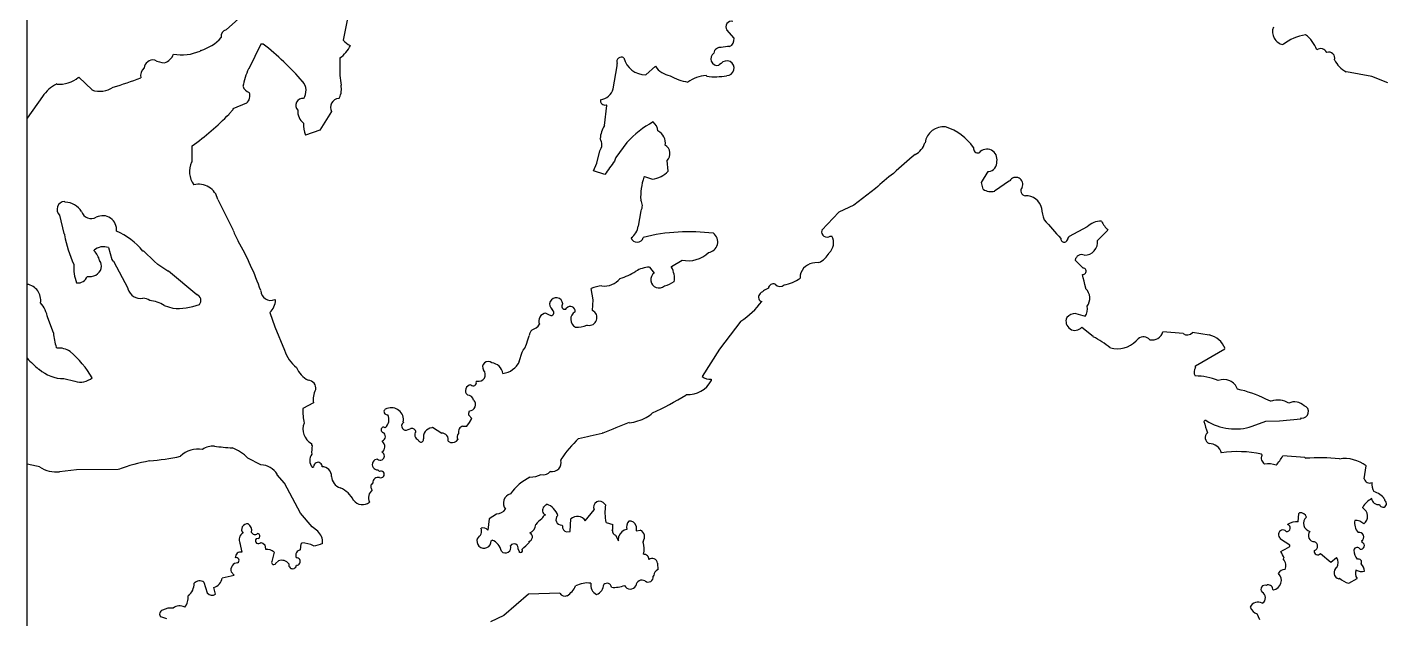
# Model space of a CAD drawing. Header units: millimetres. Extents: x -458 to 152, y -312 to 313.
# Drawn here: x -152.3 to -13.6, y -205.1 to -144.8 of the extents above; entities that cross this region are included whole.
import ezdxf

# ---------------------------------------------------------------- set-up
doc = ezdxf.new("R2010")
doc.units = ezdxf.units.MM

msp = doc.modelspace()

# ---------------------------------------------------------------- linework, layer by layer
at = {"color": 7, "linetype": 'Continuous', "lineweight": 25}
for p, q in [((-152.25, -307.5), (-152.25, 307.5)), ((-130.06, -143.38), (-131.96, -145.07)), ((-80.19, -145.91), (-80.91, -145.08)), ((-128.42, -146.53), (-129.67, -149.05)), ((-128.18, -146.52), (-128.42, -146.53)), ((-134.55, -147.16), (-134.62, -147.24)), ((-120.36, -147.94), (-120.39, -149.73)), ((-92.5, -151.07), (-92.1, -148.73)), ((-92.1, -148.55), (-92.1, -148.49)), ((-92.1, -148.61), (-92.1, -148.55)), ((-92.1, -148.67), (-92.1, -148.61)), ((-92.1, -148.73), (-92.1, -148.67)), ((-89.19, -149.66), (-88.2, -148.78)), ((-81.52, -148.52), (-81.73, -148.68)), ((-15.18, -149.82), (-17.76, -149.35)), ((-145.64, -151.2), (-147, -149.91)), ((-83.04, -149.73), (-82.96, -149.8)), ((-13.53, -150.48), (-15.18, -149.82)), ((-150.68, -151.88), (-152.25, -154.09)), ((-120.41, -151.99), (-120.49, -152.07)), ((-131.27, -153.22), (-131.67, -153.65)), ((-129.89, -152.56), (-131.27, -153.14)), ((-131.27, -153.14), (-131.27, -153.22)), ((-121.23, -153.41), (-122.42, -155.31)), ((-93.41, -154.83), (-93.15, -152.8)), ((-93.15, -152.8), (-93.23, -152.73)), ((-122.42, -155.31), (-123.89, -155.82)), ((-91.1, -156.56), (-92.23, -158.07)), ((-135.45, -156.91), (-135.48, -158.55)), ((-94.16, -158.67), (-93.88, -157.41)), ((-94.53, -159.45), (-94.16, -158.67)), ((-92.29, -158.26), (-92.37, -158.45)), ((-92.23, -158.07), (-92.29, -158.26)), ((-86.9, -159.48), (-87.01, -158.39)), ((-93.35, -159.81), (-94.53, -159.45)), ((-89.37, -160.09), (-89.3, -160.01)), ((-89.3, -160.01), (-88.51, -160.3)), ((-54.96, -160.63), (-54.29, -159.53)), ((-54.79, -161.33), (-54.96, -160.63)), ((-54.29, -159.53), (-54.22, -159.52)), ((-52.09, -160.48), (-53.62, -161.53)), ((-65.76, -161.24), (-67.97, -162.93)), ((-148.37, -162.63), (-148.45, -162.56)), ((-132.81, -162.36), (-131.25, -165.51)), ((-89.94, -165.09), (-89.67, -163.52)), ((-67.97, -162.93), (-69.51, -163.67)), ((-148.95, -163.97), (-148.51, -165.83)), ((-69.51, -163.67), (-71.25, -165.51)), ((-148.51, -165.83), (-148.43, -165.9)), ((-148.43, -165.9), (-148.43, -165.98)), ((-70.38, -166.11), (-70.3, -166.11)), ((-70.3, -166.11), (-70.22, -166.11)), ((-44.18, -165.16), (-46.02, -166.15)), ((-43.13, -166.54), (-42.07, -165.5)), ((-145.43, -167.61), (-145.43, -167.53)), ((-143.96, -167.26), (-143.62, -168.5)), ((-140.37, -167.63), (-140.45, -167.63)), ((-140.01, -167.97), (-140.37, -167.63)), ((-143.62, -168.5), (-143.54, -168.57)), ((-143.54, -168.57), (-143.46, -168.65)), ((-143.46, -168.65), (-141.98, -171.41)), ((-139.65, -168.31), (-140.01, -167.97)), ((-139.29, -168.65), (-139.65, -168.31)), ((-138.93, -168.99), (-139.29, -168.65)), ((-137.9, -169.66), (-138.93, -168.99)), ((-86.56, -169.2), (-85.49, -168.55)), ((-71.55, -168.79), (-71.94, -168.82)), ((-44.61, -169.38), (-45.41, -168.54)), ((-137.83, -169.66), (-137.9, -169.66)), ((-134.96, -172.07), (-137.83, -169.66)), ((-88.81, -169.26), (-88.33, -169.87)), ((-86.56, -169.28), (-86.56, -169.2)), ((-73.45, -170.09), (-73.45, -170.4)), ((-44.58, -170.35), (-44.67, -170)), ((-44.5, -170.7), (-44.58, -170.35)), ((-141.98, -171.41), (-141.98, -171.49)), ((-94.56, -172.61), (-94.75, -171.44)), ((-44.41, -171.04), (-44.5, -170.7)), ((-44.32, -171.39), (-44.41, -171.04)), ((-44.32, -171.47), (-44.32, -171.39)), ((-138.28, -173.17), (-137.41, -173.46)), ((-127.01, -172.56), (-126.93, -172.63)), ((-94.61, -173.7), (-94.56, -172.61)), ((-149.56, -175.97), (-150.15, -174.43)), ((-127.52, -173.89), (-127.01, -175.36)), ((-99.37, -173.96), (-99.03, -174.12)), ((-98.6, -173.76), (-98.73, -173.58)), ((-97.33, -173.54), (-97.26, -173.46)), ((-45.34, -173.99), (-44.4, -174.27)), ((-127.01, -175.36), (-126.01, -177.74)), ((-95.19, -175.19), (-95.11, -175.19)), ((-79.48, -174.76), (-81.66, -177.62)), ((-43.56, -176.35), (-44.72, -175.4)), ((-34.39, -176.02), (-36.47, -175.85)), ((-31.74, -176.19), (-33.46, -175.92)), ((-101.5, -177.54), (-101.36, -177.11)), ((-101.36, -177.11), (-101.22, -176.68)), ((-101.22, -176.68), (-101.07, -176.25)), ((-38.97, -176.57), (-39.19, -176.78)), ((-149.21, -177.52), (-149.29, -177.44)), ((-102.08, -178.88), (-101.8, -177.93)), ((-101.8, -177.93), (-101.68, -177.72)), ((-101.68, -177.72), (-101.5, -177.54)), ((-81.66, -177.62), (-83.45, -180.4)), ((-33.13, -179.34), (-30.14, -177.58)), ((-151.09, -179.67), (-151.02, -179.67)), ((-33.13, -179.41), (-33.13, -179.34)), ((-33.13, -179.49), (-33.13, -179.41)), ((-148.5, -180.61), (-147.4, -180.89)), ((-106.47, -180.95), (-106.39, -180.87)), ((-82.51, -180.68), (-82.51, -180.76)), ((-82.51, -180.76), (-82.51, -180.84)), ((-85.04, -182.23), (-85.11, -182.31)), ((-25.49, -182.94), (-25.97, -182.71)), ((-25.41, -182.94), (-25.49, -182.94)), ((-123.06, -183.11), (-124.14, -183.68)), ((-107.24, -184.14), (-107.17, -183.92)), ((-107.22, -184.37), (-107.24, -184.14)), ((-113.91, -185.04), (-113.9, -185.12)), ((-111.01, -185.66), (-110.93, -185.58)), ((-110.93, -185.58), (-109.98, -186.18)), ((-107.83, -185.49), (-107.44, -185.49)), ((-107.44, -185.49), (-107.15, -185.11)), ((-106.91, -184.69), (-107.22, -184.37)), ((-107.15, -185.11), (-106.91, -184.69)), ((-27.36, -185.48), (-25.98, -184.98)), ((-25.98, -184.98), (-24.58, -184.94)), ((-24.58, -184.94), (-22.4, -184.72)), ((-22.4, -184.72), (-22.33, -184.64)), ((-116.03, -187.04), (-116.03, -186.96)), ((-113.42, -185.8), (-113.21, -185.76)), ((-109.34, -187.02), (-109.11, -187.13)), ((-93.56, -186.2), (-93.64, -186.2)), ((-123.26, -187.24), (-123.26, -187.39)), ((-123.26, -187.39), (-123.18, -187.47)), ((-26.35, -188.41), (-26.43, -188.34)), ((-21.98, -188.68), (-24.25, -188.51)), ((-142.96, -189.88), (-147.23, -189.92)), ((-128.42, -189.4), (-129.76, -188.74)), ((-123.2, -189.65), (-123.12, -189.65)), ((-123.12, -189.65), (-123.04, -189.57)), ((-97.85, -188.88), (-97.85, -188.96)), ((-21.9, -188.76), (-21.98, -188.68)), ((-15.93, -190.85), (-15.74, -189.52)), ((-147.23, -189.92), (-148.94, -190.12)), ((-126.75, -190.45), (-126.76, -190.37)), ((-126.03, -191.28), (-126.75, -190.45)), ((-124.39, -194.35), (-126.03, -191.28)), ((-116.42, -190.01), (-116.5, -189.93)), ((-116.34, -190.09), (-116.42, -190.01)), ((-99.54, -193.68), (-99.36, -193.51)), ((-99.36, -193.51), (-99.28, -193.43)), ((-95.35, -195.12), (-94.44, -194)), ((-93.37, -193.43), (-93.29, -193.5)), ((-16.09, -193.81), (-16.09, -193.73)), ((-13.85, -192.97), (-13.85, -192.9)), ((-13.85, -193.05), (-13.85, -192.97)), ((-123.19, -195.72), (-124.39, -194.35)), ((-105.16, -194.92), (-105.28, -196.09)), ((-104.39, -194.43), (-105.16, -194.92)), ((-96.88, -196.22), (-96.83, -194.92)), ((-93.24, -195.29), (-92.53, -195.51)), ((-22.66, -195.24), (-22.61, -194.38)), ((-22.61, -194.38), (-22.53, -194.3)), ((-122.63, -196.17), (-123.19, -195.72)), ((-97.74, -195.57), (-97.67, -195.65)), ((-97.26, -196.24), (-96.88, -196.22)), ((-92.27, -196.59), (-91.97, -197.15)), ((-91.97, -197.15), (-91.92, -196.69)), ((-90.17, -195.67), (-90.18, -196.14)), ((-90.18, -196.14), (-89.74, -196.07)), ((-130.35, -198.33), (-130.53, -197.4)), ((-128.67, -196.93), (-128.91, -196.96)), ((-128.43, -197.34), (-128.21, -197.41)), ((-128.21, -197.41), (-128.03, -197.57)), ((-128.03, -197.57), (-127.95, -198.03)), ((-124.37, -198.09), (-124.31, -197.46)), ((-124.31, -197.46), (-124.23, -197.38)), ((-104.94, -197.17), (-104.86, -197.09)), ((-102.19, -198.03), (-102.11, -198.24)), ((-101.04, -197.29), (-101.12, -197.22)), ((-89.45, -197.21), (-89.45, -197.29)), ((-24.48, -197), (-24.48, -196.92)), ((-23.53, -197.59), (-24.48, -197)), ((-24.45, -198.24), (-24.22, -198.12)), ((-24.22, -198.12), (-23.99, -198)), ((-23.99, -198), (-23.76, -197.87)), ((-23.76, -197.87), (-23.53, -197.75)), ((-23.53, -197.67), (-23.53, -197.59)), ((-23.53, -197.75), (-23.53, -197.67)), ((-16.15, -197.24), (-16.23, -197.16)), ((-16.15, -197.32), (-16.15, -197.24)), ((-127.08, -198.32), (-127.31, -199.27)), ((-126.92, -199.46), (-126.64, -199.19)), ((-87.99, -199.43), (-87.97, -200.13)), ((-24.19, -199.01), (-24.12, -198.93)), ((-20.4, -198.44), (-19.36, -199.35)), ((-19.36, -199.35), (-18.75, -198.87)), ((-132.38, -200.95), (-131.14, -200.68)), ((-131.14, -200.68), (-131.44, -200.33)), ((-88.35, -200.68), (-88.42, -200.76)), ((-18.53, -201.04), (-18.46, -200.96)), ((-17.51, -201.48), (-16.67, -200.99)), ((-134.24, -201.39), (-133.9, -202.47)), ((-133.04, -202.6), (-133.21, -201.91)), ((-25.28, -202.08), (-25.2, -202.15)), ((-101.13, -202.59), (-103.64, -204.76)), ((-97.95, -202.5), (-101.13, -202.59)), ((-138.03, -205.11), (-138.64, -204.92)), ((-103.64, -204.76), (-105.02, -205.42)), ((-26.72, -204.92), (-26.84, -204.61)), ((-26.59, -205.23), (-26.72, -204.92))]:
    msp.add_line(p, q, dxfattribs=at)
for centre, radius, start, end in [((-11.44, -166.44), 110.47, 167.9615, 169.41), ((-131.8, -145.74), 0.695, 103.459, 189.6675), ((-80.44, -144.76), 0.567, 76.7207, 214.3544), ((-23.98, -145.28), 1.31, 158.9255, 259.3039), ((-135.65, -143.12), 4.19, 285.2729, 319.1529), ((-149.22, -172.69), 33.58, 41.763, 51.2045), ((-122.19, -145.35), 3.17, 305.2389, 335.5103), ((-118.62, -144.97), 1.83, 219.6627, 247.71), ((-81.6, -147.52), 0.651, 79.7065, 173.393), ((-80.76, -149.39), 2.61, 87.2704, 106.2358), ((-81.02, -146.04), 0.839, 297.4208, 8.4652), ((-20.93, -151.01), 5.53, 100.2162, 126.5079), ((-24.12, -148.39), 3.58, 21.1505, 51.9499), ((-139.4, -149.08), 0.941, 81.7617, 172.4308), ((-138.18, -146.2), 2.23, 240.7174, 268.1925), ((-138.75, -147), 1.52, 289.3658, 338.7731), ((-136.5, -142.79), 4.83, 260.0352, 292.8859), ((-91.68, -148.31), 0.461, 55.3705, 203.4932), ((-89.2, -147.38), 2.28, 194.011, 270.3113), ((-81.88, -148.02), 0.68, 122.5242, 282.529), ((-80.93, -148.99), 0.753, 269.58, 140.799), ((-20.4, -147.7), 0.713, 26.5197, 122.3908), ((-19.55, -147.96), 0.615, 343.1357, 109.9913), ((-16.55, -146.94), 2.7, 206.2781, 243.1465), ((-139.53, -149.79), 1.16, 134.0009, 188.8668), ((-122.98, -152.17), 7.39, 155.0165, 169.7496), ((-86.32, -147.51), 2.27, 213.9792, 260.3773), ((-147.7, -153.77), 3.53, 115.7769, 147.547), ((-148.94, -147.59), 3.02, 264.2222, 309.7438), ((-144.84, -148.99), 2.35, 249.8988, 305.4542), ((-151.63, -121.91), 30.12, 285.7111, 291.3225), ((-129.36, -150.56), 0.935, 198.4805, 254.6441), ((-125.31, -151.28), 1.49, 327.1759, 40.1069), ((-122.12, -151.13), 1.91, 333.3873, 12.5333), ((-73.21, -143.54), 47.58, 187.4742, 188.6767), ((-94.05, -150.6), 1.62, 279.1524, 342.9171), ((-84.17, -145.55), 4.9, 238.8835, 261.4967), ((-82.87, -153.07), 3.34, 92.8848, 127.1058), ((-82.13, -143.24), 6.62, 262.7667, 280.3499), ((-130.57, -151.8), 1.02, 311.9234, 19.3037), ((-124.19, -152.76), 0.687, 79.3795, 227.6101), ((-120.39, -153), 0.936, 96.0833, 206.1174), ((-93.36, -152.3), 0.444, 166.3061, 286.8042), ((-152.24, -133.64), 28.7, 305.8148, 315.7885), ((-123.23, -153.42), 1.43, 173.9394, 233.9315), ((-121.5, -154.82), 2.58, 174.6414, 202.736), ((-90.95, -156.36), 2.89, 148.0873, 176.1505), ((-83.8, -163.11), 9.81, 118.2096, 138.1256), ((-89.29, -155.51), 1.35, 5.4192, 50.8279), ((-58.86, -156.83), 1.87, 82.5388, 172.4911), ((-60.26, -160.2), 5.48, 34.8076, 72.5643), ((-94.76, -156.76), 1.1, 323.4023, 32.5735), ((-88.58, -156.62), 1.39, 350.9719, 62.8385), ((-62.72, -155.92), 2.11, 297.8204, 341.5486), ((-87.7, -157.69), 0.982, 314.5107, 60.0381), ((-42.81, -181.64), 30.45, 128.4172, 133.9295), ((-55.33, -157.18), 0.443, 166.3065, 286.8189), ((-54.41, -158.28), 1.04, 348.3973, 139.6144), ((-133.34, -159.52), 2.36, 155.6294, 215.1194), ((-72.65, -173.69), 24.92, 142.2973, 146.1602), ((-54.32, -158.59), 0.935, 276.2061, 6.4351), ((-83.57, -162.09), 6.14, 160.9866, 183.2088), ((-88.85, -157.65), 2.68, 277.279, 316.7707), ((-49.98, -178.24), 23.2, 126.9845, 132.8677), ((-51.46, -160.82), 0.714, 333.2339, 151.1669), ((-134.76, -162.81), 2, 12.9214, 104.5416), ((-53.93, -159.87), 1.69, 239.6952, 280.802), ((-50.41, -161.47), 0.529, 142.0883, 261.0084), ((-50.38, -163.58), 1.59, 11.2843, 93.8555), ((-148.38, -163.38), 0.824, 94.5387, 226.0821), ((-148.5, -164.78), 2.15, 33.245, 86.3554), ((-90.56, -163), 1.03, 329.6796, 33.4377), ((-44.95, -162.99), 3.89, 184.062, 201.6808), ((-145.72, -163.28), 1.04, 198.0208, 299.4302), ((-144.55, -165.43), 1.41, 353.0968, 117.7128), ((79.28, -52.66), 169.81, 221.1623, 222.0192), ((-42.81, -166.47), 1.89, 87.1682, 136.407), ((-39.47, -162.97), 3.62, 206.3462, 224.1577), ((-136.38, -163.87), 12.24, 189.9114, 204.7108), ((-146, -172.21), 7.2, 39.5392, 66.674), ((-125.14, -163.33), 6.49, 199.6659, 210.5225), ((-91.62, -164.86), 1.69, 303.4208, 352.327), ((-90.07, -166.08), 0.646, 197.272, 345.8508), ((-84.77, -184.32), 18.67, 82.3747, 104.4816), ((-82.95, -166.69), 1.1, 278.7746, 53.0656), ((-70.7, -165.65), 0.565, 166.0845, 304.9854), ((-71.42, -166.8), 1.38, 312.3308, 30.1814), ((-46.52, -166.37), 0.354, 172.7477, 342.1408), ((-45.74, -166.49), 0.447, 129.5139, 178.375), ((-144.46, -168.69), 1.51, 70.8645, 130.2042), ((-146.76, -169.04), 1.95, 12.7673, 46.9607), ((-158.17, -182.15), 31.53, 19.4389, 29.5082), ((-44.43, -166.73), 1.31, 267.6721, 8.4283), ((-143.63, -169.35), 3.88, 174.6509, 202.7219), ((-145.61, -169.16), 0.933, 345.9991, 36.6876), ((-84.87, -165.61), 3, 258.0843, 313.8771), ((-71.87, -170.43), 1.61, 92.2785, 167.8036), ((-72.55, -166.61), 2.4, 294.758, 329.5667), ((-44.74, -168.66), 0.676, 66.9676, 170.1793), ((-147.03, -169.94), 0.932, 259.0266, 343.585), ((-145.88, -168.97), 1.26, 258.3761, 340.3394), ((-93.42, -169.13), 2.07, 263.2762, 320.9614), ((-94.24, -163.06), 7.76, 288.1851, 301.3325), ((-88.68, -172.18), 2.92, 92.6841, 121.4854), ((-87.85, -170.55), 0.835, 124.7769, 313.154), ((-88.63, -170.42), 2.37, 352.1045, 28.9669), ((-75.93, -166.69), 4.46, 281.1032, 303.7297), ((-44.6, -169.69), 0.316, 256.7336, 92.1398), ((-152.49, -172.62), 1.62, 350.0311, 81.6503), ((-140.69, -171.11), 1.34, 196.361, 279.8659), ((-127.43, -171.64), 1.01, 181.2443, 294.4984), ((-93.25, -175.25), 4.09, 95.8302, 111.4709), ((-87.89, -168.28), 2.94, 281.9906, 303.2044), ((-75.77, -173.69), 2.45, 112.0081, 138.4875), ((-76.18, -171.49), 0.513, 69.2745, 171.9661), ((-75.51, -170.57), 0.662, 221.8065, 311.787), ((-45.23, -172.43), 1.32, 321.4604, 46.6458), ((-153.54, -175.12), 3.46, 11.5222, 40.0501), ((-140.44, -173.51), 1.08, 50.9457, 90.8151), ((-140.03, -175.91), 3.25, 57.3002, 85.3728), ((-136.92, -167.16), 6.32, 265.5592, 290.6023), ((-135.17, -172.66), 0.628, 318.7919, 70.3095), ((-128.72, -172.56), 1.79, 312.1681, 357.8255), ((-98.32, -173.05), 0.666, 4.2894, 231.9672), ((-97.43, -173.23), 0.323, 135.3651, 287.2506), ((-96.87, -173.75), 0.484, 350.9194, 143.3192), ((-83.64, -168.23), 7.74, 302.4564, 324.1885), ((-77.25, -172.33), 0.444, 143.6957, 256.2973), ((-45.31, -173.56), 1.16, 322.0155, 15.1148), ((-99.3, -174.75), 0.796, 95.0305, 205.2664), ((-98.84, -173.91), 0.282, 226.0179, 34.4524), ((-95.96, -174.59), 0.882, 119.6291, 243.4929), ((-94.96, -174.41), 0.795, 258.974, 63.6987), ((-45.42, -174.78), 0.928, 155.7221, 318.4726), ((-45.34, -175.22), 1.23, 89.9548, 138.4156), ((-143.26, -175.56), 6.32, 183.7309, 197.3374), ((-100.12, -176.35), 0.958, 133.2912, 173.6778), ((-101.24, -174.23), 1.5, 288.1232, 324.9798), ((-96.1, -173.25), 2.14, 263.2133, 295.0954), ((-37.54, -175.6), 1.09, 256.3297, 346.8768), ((-33.98, -175.51), 0.662, 231.3264, 321.3194), ((-51.69, -190.91), 16.67, 53.7125, 60.8373), ((-41.08, -174.96), 2.62, 253.535, 316.0666), ((-38.43, -177.22), 0.843, 41.4248, 130.0612), ((-32.15, -178.28), 2.14, 19.3751, 78.8351), ((-134.44, -161.2), 24.87, 224.2558, 227.9543), ((-149.02, -179.5), 1.99, 54.9469, 95.4008), ((-154.64, -185.88), 10.49, 30.6503, 49.7913), ((-122.57, -176.66), 3.61, 197.4572, 231.8917), ((-148.56, -176.94), 3.68, 228.0111, 270.8903), ((-122.53, -178.59), 2.44, 201.8284, 244.1297), ((-106.22, -180.22), 0.674, 254.9098, 42.7442), ((-105.27, -179.44), 0.556, 47.182, 214.5168), ((-104.98, -180.27), 1.24, 7.6135, 85.657), ((-104.01, -177.99), 2.13, 276.9219, 335.228), ((-32.41, -179.97), 0.866, 146.6205, 206.114), ((-146.83, -179.12), 1.86, 252.2229, 310.6266), ((-123.64, -181.6), 0.816, 349.1477, 86.5916), ((-106.99, -181.85), 0.582, 92.0237, 229.03), ((-106.78, -181.04), 0.323, 225.3491, 17.2595), ((-84.82, -179.63), 2.61, 265.2604, 332.3735), ((-82.64, -179.42), 1.27, 230.2838, 275.9685), ((-33.26, -186.72), 6.37, 67.5863, 89.2684), ((-30.25, -182.17), 1.46, 18.4289, 113.41), ((-120.87, -182.78), 2.22, 152.6715, 188.5905), ((-107.4, -182.98), 0.683, 13.1303, 87.6143), ((-107.18, -183.28), 0.643, 271.2006, 45.5235), ((-99.18, -160.05), 26.33, 293.9598, 302.2938), ((-31.1, -192.85), 11.36, 63.2029, 78.6813), ((-24.71, -184.98), 2.16, 59.383, 108.8772), ((-117.45, -183.89), 6.7, 178.2242, 190.9158), ((-115.56, -184), 0.316, 92.3238, 285.0449), ((-116.46, -184.8), 1.09, 309.9721, 26.6709), ((-115.12, -184.83), 1.23, 350.0163, 111.907), ((-89.92, -182.83), 1.92, 293.6166, 318.1784), ((-23.03, -184.41), 1.41, 46, 114.4998), ((-22.27, -184), 0.646, 264.6426, 70.4092), ((-122.47, -185.77), 1.67, 158.3426, 241.6549), ((-115.91, -185.85), 0.265, 54.4897, 255.4901), ((-113.66, -185.46), 0.421, 126.2553, 304.2376), ((-113.02, -186.1), 0.39, 12.2414, 119.0958), ((-110.93, -186.58), 0.926, 94.9973, 191.8118), ((-107.71, -186.06), 0.583, 101.7019, 194.6599), ((-75.03, -228.32), 46.02, 110.1298, 113.7466), ((-91.29, -180.6), 4.54, 275.3328, 298.2104), ((-32.12, -185.07), 0.174, 65.0192, 154.9704), ((-14.75, -180.43), 18.11, 194.5843, 198.4059), ((-29.09, -180.19), 5.57, 237.9481, 288.1132), ((-116.47, -187.57), 0.684, 304.5425, 50.4105), ((-116.21, -186.52), 0.475, 291.7125, 61.0193), ((-112.19, -186.34), 0.554, 143.6859, 249.9386), ((-112.11, -186.82), 0.275, 189.1516, 10.234), ((-109.99, -186.85), 0.67, 345.4583, 89.716), ((-108.93, -186.44), 0.715, 255.5599, 326.9098), ((-107.94, -186.56), 0.482, 133.8396, 215.0569), ((-87.98, -195.35), 11.79, 133.086, 146.7692), ((-116.94, -86.9), 101.99, 281.8236, 283.2034), ((-31.51, -186.64), 0.643, 130.9503, 248.423), ((-134.85, -190.29), 2.49, 78.9142, 135.0505), ((-133.27, -189.4), 1.9, 86.8332, 125.3954), ((-129.28, -158.75), 29.02, 262.2985, 265.9194), ((-132.81, -191.64), 4.21, 43.5439, 69.5927), ((-122.4, -188.97), 1.05, 142.5671, 220.5493), ((-120.63, -188.06), 2.62, 166.9326, 185.8051), ((-116.26, -188.52), 0.424, 230.9753, 64.7742), ((-31.83, -188.65), 1.42, 17.9668, 86.9717), ((-28.77, -198.74), 10.67, 77.3124, 99.2054), ((-25.73, -188.74), 0.703, 152.4347, 238.7649), ((-29.03, -185.84), 5.48, 318.5839, 330.8056), ((-163.38, -243.46), 55.24, 77.028, 78.3786), ((-149.3, -187.13), 3.01, 236.1091, 276.8755), ((-136.04, -208.97), 20.3, 100.6306, 109.9044), ((-142.6, -159.39), 29.76, 275.4205, 281.6091), ((-128.55, -191.55), 2.15, 33.2378, 86.3647), ((-122.61, -189.59), 0.43, 356.0497, 176.6849), ((-122.16, -190.55), 0.932, 356.6676, 91.8735), ((-116.52, -189.39), 0.545, 90.9392, 272.1686), ((-98.71, -189.21), 0.894, 257.0724, 16.0482), ((-25.72, -191.45), 2.14, 68.0108, 99.9206), ((-20.53, -207.63), 18.93, 83.7665, 94.1528), ((-17.92, -192.35), 3.57, 52.2746, 98.9552), ((-119.96, -190.54), 1.27, 183.1158, 252.5107), ((-116.82, -191.64), 0.412, 116.5393, 233.8877), ((-116.46, -191.24), 0.548, 75.4718, 183.4094), ((-116.19, -190.39), 0.34, 247.9315, 115.1832), ((-98.44, -195.67), 5.61, 117.0926, 143.8804), ((-101.27, -186.81), 3.88, 274.0552, 291.6908), ((-99.62, -189.55), 0.887, 256.3005, 323.6897), ((-15.39, -190.72), 0.557, 193.6529, 296.3372), ((-13.66, -191.41), 1.5, 172.5855, 209.4566), ((-121.42, -194.26), 2.73, 26.5408, 66.582), ((-116.43, -192.77), 1.02, 128.3874, 206.6616), ((-102.73, -193.31), 0.974, 104.4376, 220.1075), ((-15.53, -194.18), 2.11, 37.5684, 74.4804), ((-118.07, -192.31), 1.16, 218.3162, 308.5433), ((-104.52, -193.08), 1.35, 275.4101, 320.8427), ((-99.24, -194.07), 0.489, 127.8097, 250.2855), ((-99.82, -195.09), 1.74, 17.3312, 71.8432), ((-93.9, -193.73), 0.609, 29.57, 206.6789), ((-88.17, -194.26), 5.18, 171.6129, 191.5125), ((-13.95, -195.03), 2.5, 119.4252, 148.7183), ((-16.59, -194.67), 0.993, 308.8773, 59.6952), ((-14.51, -192.79), 0.676, 185.3991, 280.3931), ((-14.03, -193.37), 0.364, 193.8977, 60.2867), ((-129.82, -196), 0.573, 80.7555, 221.8538), ((-130.09, -196.06), 0.729, 342.8768, 60.2137), ((-97.56, -197.95), 3.75, 126.4174, 139.0704), ((-99.12, -195.18), 0.715, 113.9419, 159.1854), ((-97.76, -194.99), 0.582, 134.0786, 271.1161), ((-96.17, -195.66), 0.985, 33.19, 131.9833), ((-90.15, -195.79), 0.992, 139.7383, 192.8668), ((-90.87, -195.88), 0.733, 17.232, 93.3358), ((-22.9, -196.63), 1.41, 80.4494, 126.8632), ((-22.44, -194.95), 0.654, 17.8386, 97.9107), ((-21.28, -195.39), 0.844, 130.006, 256.8903), ((-15.43, -195.33), 1.5, 170.2129, 220.9874), ((-16.84, -196.31), 1.23, 44.7062, 93.1809), ((-129.93, -197.02), 0.713, 116.524, 212.3983), ((-129.04, -196.14), 0.385, 201.1922, 313.8566), ((-128.8, -196.69), 0.275, 299.4411, 83.4325), ((-123.71, -197.33), 1.58, 357.2345, 47.0012), ((-106.78, -196.17), 0.846, 300.7238, 20.3277), ((-105.77, -196.45), 0.615, 36.2605, 109.9938), ((-101.2, -196.77), 0.458, 279.6952, 62.8158), ((-101.4, -195.44), 1, 293.7717, 357.2964), ((-97.16, -195.74), 0.516, 169.7523, 258.8402), ((-92.13, -196.15), 0.464, 173.6795, 252.6718), ((-94.08, -195.65), 1.55, 343.1612, 5.1661), ((-91.02, -196.94), 0.93, 96.168, 164.7851), ((-90.07, -196.76), 0.764, 323.4513, 64.7694), ((-24.22, -196.53), 0.471, 43.849, 236.0021), ((-23.84, -195.85), 0.36, 263.413, 74.6448), ((-21.03, -196.64), 0.607, 135.6679, 271.9026), ((-16.44, -196.76), 0.458, 298.089, 105.0077), ((-128.67, -197.15), 0.304, 141.966, 321.54), ((-127.88, -199.27), 1.24, 50.0855, 93.0666), ((-124.33, -198.63), 0.545, 94.2757, 206.9161), ((-124.28, -200.19), 2.81, 64.2009, 89.0568), ((-123.41, -194.6), 3.09, 276.6306, 294.5717), ((-105.67, -197.18), 0.733, 156.9309, 1.1365), ((-105.4, -198.52), 1.53, 11.054, 69.3868), ((-103.49, -197.86), 0.549, 221.7408, 21.8921), ((-102.62, -197.92), 0.443, 346.2874, 143.6938), ((-101.93, -198.17), 0.195, 202.4577, 50.3237), ((-106.91, -191.88), 7.98, 309.7863, 317.3058), ((-91.88, -197.98), 2.53, 347.3108, 15.8125), ((-21.17, -197.7), 0.477, 288.1441, 70.2168), ((-20.68, -198.23), 0.356, 167.3271, 322.6658), ((-16.66, -198.15), 0.325, 23.9416, 173.4339), ((-15.72, -198.18), 1.27, 177.127, 222.868), ((-16.29, -197.66), 0.371, 258.9961, 67.2596), ((-130.79, -200.1), 0.692, 90.3362, 199.84), ((-130.48, -198.87), 0.561, 77.1991, 181.6758), ((-130.93, -199.16), 0.286, 298.6213, 112.2409), ((-127.11, -199.37), 0.217, 154.324, 335.6623), ((-126.34, -200.1), 0.958, 37.029, 108.2673), ((-125.19, -199.61), 0.397, 167.3104, 353.1891), ((-124.8, -199.27), 0.389, 271.2824, 91.8427), ((-89.39, -199.07), 0.532, 0.1669, 92.9537), ((-88.53, -199.5), 0.545, 7.4532, 126.7797), ((-28.43, -200.57), 4.62, 20.7661, 30.2835), ((-24.99, -199.71), 1.06, 338.3685, 41.0207), ((-19.48, -199.39), 0.897, 327.2442, 35.8785), ((-16.53, -199.35), 0.327, 333.1764, 109.5459), ((-17.15, -200.35), 1.25, 3.7213, 42.9874), ((-133.51, -200.81), 1.14, 285.3699, 352.7295), ((-88.94, -200.84), 0.524, 231.7909, 8.5562), ((-87.82, -200.64), 0.531, 106.9433, 185.0997), ((-25.34, -201.21), 0.955, 278.7883, 47.4639), ((-24.05, -200.82), 0.722, 86.9325, 154.2897), ((-18.38, -200.42), 0.639, 121.9835, 256.3276), ((-17.05, -199.5), 2.03, 225.849, 256.7614), ((-16.02, -200.48), 0.828, 155.4938, 218.0293), ((-16.17, -199.13), 1.17, 239.4522, 283.0613), ((-136.72, -201.57), 1.48, 306.9112, 3.0776), ((-134.68, -202.01), 0.763, 54.3238, 137.5914), ((-98.63, -200.65), 2.55, 304.3717, 334.1729), ((-95.1, -204.2), 2.74, 83.391, 116.7908), ((-93.77, -201.7), 1.03, 167.9205, 245.2333), ((-94.6, -201.56), 1.14, 290.0885, 357.8908), ((-93.14, -201.97), 0.48, 8.9482, 130.5565), ((-92.39, -199.16), 2.75, 264.2366, 292.3083), ((-90.76, -201.43), 0.652, 204.6235, 331.5899), ((-89.58, -201.78), 0.612, 59.381, 176.0431), ((-26.05, -202.1), 0.419, 69.7528, 224.0523), ((-25.7, -202.08), 0.428, 0.5151, 118.5935), ((-137.43, -202.92), 1.6, 320.5105, 5.7487), ((-133.39, -202.03), 0.671, 220.8301, 301.6829), ((-97.43, -202.2), 0.6, 209.9795, 293.3705), ((-26.75, -204.29), 0.892, 61.9702, 155.86), ((-26.64, -202.96), 0.633, 299.5751, 63.3135), ((-138.31, -204.64), 0.437, 107.9946, 219.8193), ((-137.62, -205.76), 1.74, 81.2527, 118.1266), ((-136.7, -204.77), 0.983, 58.8591, 131.892), ((-26.48, -203.51), 1.16, 201.2117, 251.9044)]:
    msp.add_arc(centre, radius, start, end, dxfattribs=at)

doc.saveas('drawing.dxf')
